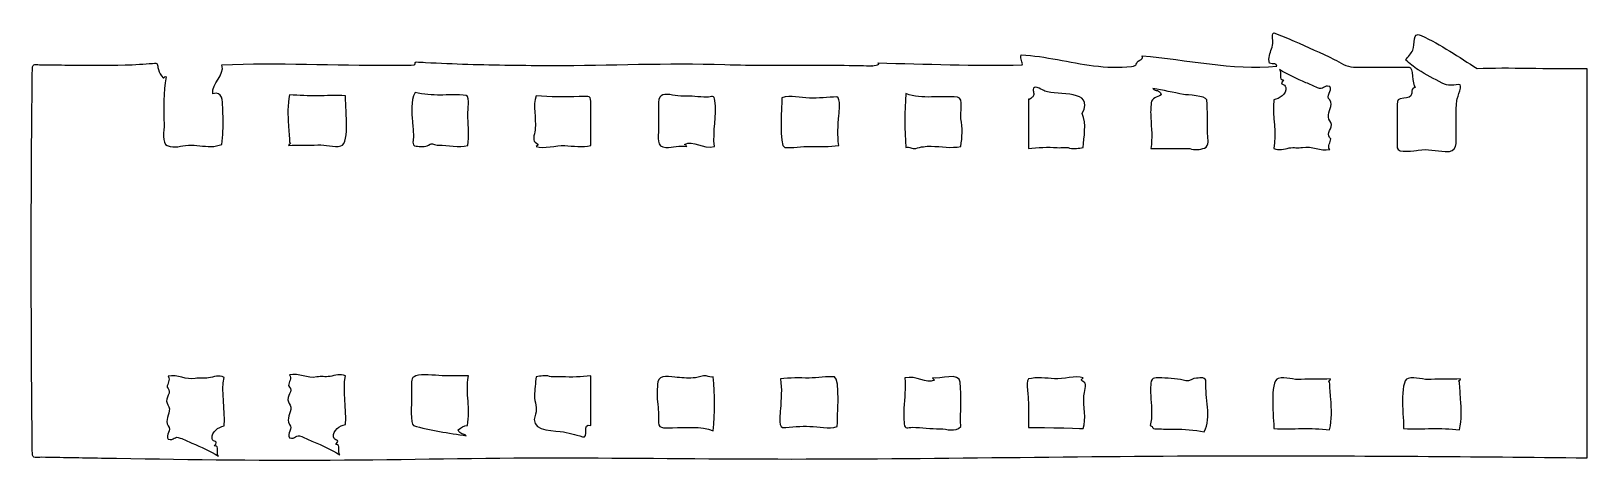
# Model space of a CAD drawing. Header units: centimetres. Extents: x -6.2 to 6.2, y -1.7 to 1.7.
import ezdxf

# ---------------------------------------------------------------- set-up
doc = ezdxf.new("R2010")
doc.units = ezdxf.units.CM
doc.header["$MEASUREMENT"] = 0
doc.layers.add('Camada 1', color=7, linetype='Continuous')

msp = doc.modelspace()

# ---------------------------------------------------------------- linework, layer by layer
at = {"layer": 'Camada 1'}
for points, knots in [([(5.34116, 1.42363), (5.19463, 1.51626), (5.0507, 1.61458), (4.89319, 1.68803), (4.89319, 1.68803), (4.81757, 1.72333), (4.84758, 1.61794), (4.82556, 1.57214), (4.82556, 1.57214), (4.81135, 1.54264), (4.7887, 1.51785), (4.76764, 1.49327), (4.76764, 1.49327), (4.79944, 1.46398), (4.83389, 1.43765), (4.86998, 1.41387), (4.86998, 1.41387), (4.93081, 1.37381), (4.99587, 1.341), (5.06074, 1.30827), (5.06074, 1.30827), (5.11532, 1.2807), (5.13226, 1.29107), (5.19308, 1.29668), (5.19308, 1.29668), (5.23303, 1.30038), (5.18152, 1.19955), (5.17776, 1.16841), (5.17776, 1.16841), (5.16728, 1.08086), (5.1739, 0.99259), (5.17353, 0.90473), (5.17353, 0.90473), (5.17319, 0.8289), (5.18472, 0.75101), (5.08606, 0.75939), (5.08606, 0.75939), (5.00904, 0.766), (4.94848, 0.78259), (4.86979, 0.77161), (4.86979, 0.77161), (4.8469, 0.76843), (4.70223, 0.7443), (4.70223, 0.78934), (4.70223, 0.78934), (4.70223, 0.81956), (4.70223, 0.84982), (4.70223, 0.88004), (4.70223, 0.88004), (4.70223, 0.96526), (4.70223, 1.05043), (4.70223, 1.13565), (4.70223, 1.13565), (4.70223, 1.18068), (4.70324, 1.17724), (4.75486, 1.18616), (4.75486, 1.18616), (4.78322, 1.19098), (4.8145, 1.19198), (4.81788, 1.22661), (4.81788, 1.22661), (4.81986, 1.24709), (4.81695, 1.27209), (4.8455, 1.27209), (4.8455, 1.27209), (4.81568, 1.29887), (4.83293, 1.43592), (4.79639, 1.43592), (4.79639, 1.43592), (4.75731, 1.43592), (4.71831, 1.43592), (4.67923, 1.43592), (4.67923, 1.43592), (4.57022, 1.43592), (4.46111, 1.43592), (4.3521, 1.43592), (4.3521, 1.43592), (4.29484, 1.43592), (4.24735, 1.47275), (4.1965, 1.49741), (4.1965, 1.49741), (4.09151, 1.54824), (3.9856, 1.59732), (3.87836, 1.64327), (3.87836, 1.64327), (3.82428, 1.66642), (3.76985, 1.68883), (3.71506, 1.71024), (3.71506, 1.71024), (3.69172, 1.6869), (3.71485, 1.64624), (3.70548, 1.60954), (3.70548, 1.60954), (3.69614, 1.57284), (3.67788, 1.53734), (3.67558, 1.49905), (3.67558, 1.49905), (3.67148, 1.432), (3.72537, 1.48701), (3.73979, 1.4441), (3.73979, 1.4441), (3.37739, 1.4082), (3.0219, 1.49633), (2.66267, 1.52602), (2.66267, 1.52602), (2.67159, 1.50631), (2.66042, 1.49774), (2.64415, 1.48964), (2.64415, 1.48964), (2.60295, 1.46908), (2.63074, 1.44527), (2.57845, 1.43985), (2.57845, 1.43985), (2.4773, 1.4294), (2.37528, 1.4339), (2.27452, 1.44641), (2.27452, 1.44641), (2.08095, 1.47035), (1.8913, 1.52351), (1.69606, 1.5342), (1.69606, 1.5342), (1.68376, 1.50142), (1.71246, 1.47284), (1.70434, 1.45228), (1.70434, 1.45228), (1.31927, 1.444), (0.93435, 1.46054), (0.54941, 1.46868), (0.54941, 1.46868), (0.59127, 1.45156), (0.48469, 1.44601), (0.50459, 1.44534), (0.50459, 1.44534), (0.4435, 1.44732), (0.38235, 1.44865), (0.32118, 1.44952), (0.32118, 1.44952), (0.21043, 1.45111), (0.09975, 1.45119), (-0.01093, 1.45098), (-0.01093, 1.45098), (-0.23157, 1.45058), (-0.45233, 1.449), (-0.67289, 1.45606), (-0.67289, 1.45606), (-1.13215, 1.47088), (-1.59353, 1.44799), (-2.05317, 1.44865), (-2.05317, 1.44865), (-2.27793, 1.44905), (-2.5027, 1.45183), (-2.72735, 1.45876), (-2.72735, 1.45876), (-2.84009, 1.46225), (-2.9528, 1.46683), (-3.06543, 1.47265), (-3.06543, 1.47265), (-3.09051, 1.47397), (-3.1156, 1.4753), (-3.1407, 1.47675), (-3.1407, 1.47675), (-3.15658, 1.47297), (-3.14398, 1.45672), (-3.15702, 1.4523), (-3.15702, 1.4523), (-3.21904, 1.45084), (-3.28106, 1.45005), (-3.34308, 1.44984), (-3.34308, 1.44984), (-3.7929, 1.44799), (-4.24325, 1.47484), (-4.69293, 1.4523), (-4.69293, 1.4523), (-4.66891, 1.37083), (-4.77532, 1.30546), (-4.76662, 1.22299), (-4.76662, 1.22299), (-4.68568, 1.24561), (-4.69, 1.1656), (-4.68714, 1.11298), (-4.68714, 1.11298), (-4.6837, 1.04959), (-4.68217, 0.98603), (-4.68484, 0.92256), (-4.68484, 0.92256), (-4.68632, 0.88745), (-4.68905, 0.85242), (-4.69294, 0.81744), (-4.69294, 0.81744), (-4.7208, 0.80567), (-4.75078, 0.80085), (-4.78083, 0.80032), (-4.78083, 0.80032), (-4.84092, 0.79934), (-4.9001, 0.81368), (-4.96024, 0.81082), (-4.96024, 0.81082), (-5.02387, 0.80786), (-5.06652, 0.78378), (-5.13023, 0.80746), (-5.13023, 0.80746), (-5.17608, 0.82453), (-5.15513, 0.92959), (-5.15571, 0.97666), (-5.15571, 0.97666), (-5.15727, 1.10334), (-5.16177, 1.23275), (-5.13928, 1.35803), (-5.13928, 1.35803), (-5.15182, 1.3665), (-5.15135, 1.34155), (-5.16389, 1.34996), (-5.16389, 1.34996), (-5.18246, 1.36861), (-5.19424, 1.39187), (-5.20162, 1.41687), (-5.20162, 1.41687), (-5.21398, 1.45873), (-5.19612, 1.47002), (-5.24774, 1.46539), (-5.24774, 1.46539), (-5.28264, 1.46227), (-5.31764, 1.4597), (-5.35259, 1.45766), (-5.35259, 1.45766), (-5.50655, 1.44866), (-5.66083, 1.44901), (-5.81495, 1.45052), (-5.81495, 1.45052), (-5.88662, 1.45125), (-5.95824, 1.45226), (-6.02992, 1.45271), (-6.02992, 1.45271), (-6.06564, 1.4529), (-6.10136, 1.45305), (-6.13708, 1.4529), (-6.13708, 1.4529), (-6.17849, 1.45277), (-6.20807, 1.47163), (-6.20868, 1.42263), (-6.20868, 1.42263), (-6.21035, 1.28902), (-6.21172, 1.15537), (-6.21289, 1.02176), (-6.21289, 1.02176), (-6.21762, 0.46571), (-6.21859, -0.09039), (-6.21645, -0.6465), (-6.21645, -0.6465), (-6.21542, -0.91963), (-6.21357, -1.19271), (-6.21073, -1.46576), (-6.21073, -1.46576), (-6.21012, -1.5281), (-6.20941, -1.59038), (-6.20864, -1.65266), (-6.20864, -1.65266), (-6.20803, -1.70357), (-6.17573, -1.68393), (-6.13273, -1.68465), (-6.13273, -1.68465), (-6.09511, -1.68536), (-6.05746, -1.68605), (-6.01983, -1.68671), (-6.01983, -1.68671), (-5.85828, -1.68959), (-5.69672, -1.69258), (-5.53517, -1.69528), (-5.53517, -1.69528), (-4.92787, -1.70568), (-4.32052, -1.71359), (-3.71314, -1.70891), (-3.71314, -1.70891), (-3.11103, -1.70423), (-2.50947, -1.68867), (-1.90723, -1.69126), (-1.90723, -1.69126), (-1.3175, -1.69377), (-0.72777, -1.70131), (-0.13796, -1.7011), (-0.13796, -1.7011), (1.07957, -1.70065), (2.297, -1.67467), (3.51475, -1.6752), (3.51475, -1.6752), (4.41571, -1.67562), (5.31667, -1.68105), (6.2176, -1.69152), (6.2176, -1.69152), (6.2176, -1.69152), (6.21759, 1.42363), (6.21759, 1.42363), (6.21759, 1.42363), (5.90221, 1.41966), (5.5869, 1.43599), (5.34116, 1.42363), (5.34116, 1.42363), (5.34116, 1.42363), (5.34116, 1.42363), (5.34116, 1.42363)], [0, 0, 0, 0, 0.01315789, 0.01315789, 0.01315789, 0.01315789, 0.02631579, 0.02631579, 0.02631579, 0.02631579, 0.03947368, 0.03947368, 0.03947368, 0.03947368, 0.05263158, 0.05263158, 0.05263158, 0.05263158, 0.06578947, 0.06578947, 0.06578947, 0.06578947, 0.07894737, 0.07894737, 0.07894737, 0.07894737, 0.09210526, 0.09210526, 0.09210526, 0.09210526, 0.10526316, 0.10526316, 0.10526316, 0.10526316, 0.11842105, 0.11842105, 0.11842105, 0.11842105, 0.13157895, 0.13157895, 0.13157895, 0.13157895, 0.14473684, 0.14473684, 0.14473684, 0.14473684, 0.15789474, 0.15789474, 0.15789474, 0.15789474, 0.17105263, 0.17105263, 0.17105263, 0.17105263, 0.18421053, 0.18421053, 0.18421053, 0.18421053, 0.19736842, 0.19736842, 0.19736842, 0.19736842, 0.21052632, 0.21052632, 0.21052632, 0.21052632, 0.22368421, 0.22368421, 0.22368421, 0.22368421, 0.23684211, 0.23684211, 0.23684211, 0.23684211, 0.25, 0.25, 0.25, 0.25, 0.26315789, 0.26315789, 0.26315789, 0.26315789, 0.27631579, 0.27631579, 0.27631579, 0.27631579, 0.28947368, 0.28947368, 0.28947368, 0.28947368, 0.30263158, 0.30263158, 0.30263158, 0.30263158, 0.31578947, 0.31578947, 0.31578947, 0.31578947, 0.32894737, 0.32894737, 0.32894737, 0.32894737, 0.34210526, 0.34210526, 0.34210526, 0.34210526, 0.35526316, 0.35526316, 0.35526316, 0.35526316, 0.36842105, 0.36842105, 0.36842105, 0.36842105, 0.38157895, 0.38157895, 0.38157895, 0.38157895, 0.39473684, 0.39473684, 0.39473684, 0.39473684, 0.40789474, 0.40789474, 0.40789474, 0.40789474, 0.42105263, 0.42105263, 0.42105263, 0.42105263, 0.43421053, 0.43421053, 0.43421053, 0.43421053, 0.44736842, 0.44736842, 0.44736842, 0.44736842, 0.46052632, 0.46052632, 0.46052632, 0.46052632, 0.47368421, 0.47368421, 0.47368421, 0.47368421, 0.48684211, 0.48684211, 0.48684211, 0.48684211, 0.5, 0.5, 0.5, 0.5, 0.51315789, 0.51315789, 0.51315789, 0.51315789, 0.52631579, 0.52631579, 0.52631579, 0.52631579, 0.53947368, 0.53947368, 0.53947368, 0.53947368, 0.55263158, 0.55263158, 0.55263158, 0.55263158, 0.56578947, 0.56578947, 0.56578947, 0.56578947, 0.57894737, 0.57894737, 0.57894737, 0.57894737, 0.59210526, 0.59210526, 0.59210526, 0.59210526, 0.60526316, 0.60526316, 0.60526316, 0.60526316, 0.61842105, 0.61842105, 0.61842105, 0.61842105, 0.63157895, 0.63157895, 0.63157895, 0.63157895, 0.64473684, 0.64473684, 0.64473684, 0.64473684, 0.65789474, 0.65789474, 0.65789474, 0.65789474, 0.67105263, 0.67105263, 0.67105263, 0.67105263, 0.68421053, 0.68421053, 0.68421053, 0.68421053, 0.69736842, 0.69736842, 0.69736842, 0.69736842, 0.71052632, 0.71052632, 0.71052632, 0.71052632, 0.72368421, 0.72368421, 0.72368421, 0.72368421, 0.73684211, 0.73684211, 0.73684211, 0.73684211, 0.75, 0.75, 0.75, 0.75, 0.76315789, 0.76315789, 0.76315789, 0.76315789, 0.77631579, 0.77631579, 0.77631579, 0.77631579, 0.78947368, 0.78947368, 0.78947368, 0.78947368, 0.80263158, 0.80263158, 0.80263158, 0.80263158, 0.81578947, 0.81578947, 0.81578947, 0.81578947, 0.82894737, 0.82894737, 0.82894737, 0.82894737, 0.84210526, 0.84210526, 0.84210526, 0.84210526, 0.85526316, 0.85526316, 0.85526316, 0.85526316, 0.86842105, 0.86842105, 0.86842105, 0.86842105, 0.88157895, 0.88157895, 0.88157895, 0.88157895, 0.89473684, 0.89473684, 0.89473684, 0.89473684, 0.90789474, 0.90789474, 0.90789474, 0.90789474, 0.92105263, 0.92105263, 0.92105263, 0.92105263, 0.93421053, 0.93421053, 0.93421053, 0.93421053, 0.94736842, 0.94736842, 0.94736842, 0.94736842, 0.96052632, 0.96052632, 0.96052632, 0.96052632, 0.97368421, 0.97368421, 0.97368421, 0.97368421, 1, 1, 1, 1]), ([(3.71508, 1.17376), (3.75903, 1.18117), (3.81763, 1.22043), (3.8103, 1.27261), (3.8103, 1.27261), (3.8048, 1.31116), (3.75, 1.28393), (3.79297, 1.33352), (3.79297, 1.33352), (3.74463, 1.32995), (3.78363, 1.39215), (3.76019, 1.41557), (3.76019, 1.41557), (3.82721, 1.37432), (3.89923, 1.34199), (3.97135, 1.31077), (3.97135, 1.31077), (4.00249, 1.29728), (4.03374, 1.28394), (4.06475, 1.27005), (4.06475, 1.27005), (4.11513, 1.24751), (4.11105, 1.29503), (4.16156, 1.28024), (4.16156, 1.28024), (4.18659, 1.24685), (4.12764, 1.20367), (4.16156, 1.1738), (4.16156, 1.1738), (4.19185, 1.12541), (4.14799, 1.08442), (4.15198, 1.03556), (4.15198, 1.03556), (4.15394, 1.01143), (4.17328, 1.00026), (4.17484, 0.97534), (4.17484, 0.97534), (4.17637, 0.95087), (4.16164, 0.93354), (4.15465, 0.91152), (4.15465, 0.91152), (4.1487, 0.89276), (4.15706, 0.87654), (4.16978, 0.86273), (4.16978, 0.86273), (4.16978, 0.83363), (4.14115, 0.80529), (4.16152, 0.77677), (4.16152, 0.77677), (4.08812, 0.75833), (4.01782, 0.80923), (3.94488, 0.79349), (3.94488, 0.79349), (3.90845, 0.78563), (3.8763, 0.796), (3.83817, 0.78881), (3.83817, 0.78881), (3.7975, 0.78108), (3.75512, 0.76481), (3.71506, 0.78476), (3.71506, 0.78476), (3.73982, 0.90362), (3.70286, 1.03869), (3.71508, 1.17376), (3.71508, 1.17376), (3.71508, 1.17376), (3.71508, 1.17376), (3.71508, 1.17376)], [0, 0, 0, 0, 0.05555556, 0.05555556, 0.05555556, 0.05555556, 0.11111111, 0.11111111, 0.11111111, 0.11111111, 0.16666667, 0.16666667, 0.16666667, 0.16666667, 0.22222222, 0.22222222, 0.22222222, 0.22222222, 0.27777778, 0.27777778, 0.27777778, 0.27777778, 0.33333333, 0.33333333, 0.33333333, 0.33333333, 0.38888889, 0.38888889, 0.38888889, 0.38888889, 0.44444444, 0.44444444, 0.44444444, 0.44444444, 0.5, 0.5, 0.5, 0.5, 0.55555556, 0.55555556, 0.55555556, 0.55555556, 0.61111111, 0.61111111, 0.61111111, 0.61111111, 0.66666667, 0.66666667, 0.66666667, 0.66666667, 0.72222222, 0.72222222, 0.72222222, 0.72222222, 0.77777778, 0.77777778, 0.77777778, 0.77777778, 0.83333333, 0.83333333, 0.83333333, 0.83333333, 0.88888889, 0.88888889, 0.88888889, 0.88888889, 1, 1, 1, 1]), ([(2.18343, 1.06343), (2.22037, 0.98138), (2.19573, 0.87486), (2.19163, 0.793), (2.19163, 0.793), (2.15599, 0.78697), (2.11884, 0.77712), (2.08312, 0.7885), (2.08312, 0.7885), (2.04928, 0.79935), (2.02629, 0.7885), (1.98361, 0.79181), (1.98361, 0.79181), (1.90699, 0.79776), (1.8297, 0.79239), (1.7534, 0.78472), (1.7534, 0.78472), (1.7534, 0.91677), (1.7534, 1.04885), (1.7534, 1.18091), (1.7534, 1.18091), (1.7534, 1.16022), (1.79266, 1.20499), (1.78806, 1.19903), (1.78806, 1.19903), (1.81047, 1.22747), (1.78248, 1.23732), (1.79515, 1.26629), (1.79515, 1.26629), (1.80589, 1.2909), (1.86958, 1.24896), (1.88389, 1.24369), (1.88389, 1.24369), (1.99248, 1.20331), (2.28398, 1.26409), (2.18343, 1.06343), (2.18343, 1.06343), (2.18343, 1.06343), (2.18343, 1.06343), (2.18343, 1.06343)], [0, 0, 0, 0, 0.09090909, 0.09090909, 0.09090909, 0.09090909, 0.18181818, 0.18181818, 0.18181818, 0.18181818, 0.27272727, 0.27272727, 0.27272727, 0.27272727, 0.36363636, 0.36363636, 0.36363636, 0.36363636, 0.45454545, 0.45454545, 0.45454545, 0.45454545, 0.54545455, 0.54545455, 0.54545455, 0.54545455, 0.63636364, 0.63636364, 0.63636364, 0.63636364, 0.72727273, 0.72727273, 0.72727273, 0.72727273, 0.81818182, 0.81818182, 0.81818182, 0.81818182, 1, 1, 1, 1]), ([(3.04352, 0.78474), (3.04352, 0.78474), (2.73226, 0.78474), (2.73226, 0.78474), (2.73226, 0.78474), (2.74549, 0.8666), (2.73641, 0.94759), (2.73192, 1.02972), (2.73192, 1.02972), (2.72975, 1.06973), (2.7298, 1.10984), (2.7351, 1.14966), (2.7351, 1.14966), (2.74071, 1.19231), (2.77775, 1.19064), (2.81418, 1.21485), (2.81418, 1.21485), (2.80193, 1.25994), (2.76915, 1.23951), (2.74859, 1.2639), (2.74859, 1.2639), (2.83082, 1.25072), (2.91192, 1.23138), (2.99389, 1.21662), (2.99389, 1.21662), (3.02273, 1.21146), (3.1701, 1.2086), (3.17868, 1.17376), (3.17868, 1.17376), (3.1872, 1.08306), (3.18577, 0.99202), (3.18564, 0.90111), (3.18564, 0.90111), (3.18556, 0.85991), (3.20448, 0.80522), (3.16053, 0.7885), (3.16053, 0.7885), (3.12387, 0.77455), (3.0809, 0.77111), (3.04352, 0.78474), (3.04352, 0.78474), (3.04352, 0.78474), (3.04352, 0.78474), (3.04352, 0.78474)], [0, 0, 0, 0, 0.08333333, 0.08333333, 0.08333333, 0.08333333, 0.16666667, 0.16666667, 0.16666667, 0.16666667, 0.25, 0.25, 0.25, 0.25, 0.33333333, 0.33333333, 0.33333333, 0.33333333, 0.41666667, 0.41666667, 0.41666667, 0.41666667, 0.5, 0.5, 0.5, 0.5, 0.58333333, 0.58333333, 0.58333333, 0.58333333, 0.66666667, 0.66666667, 0.66666667, 0.66666667, 0.75, 0.75, 0.75, 0.75, 0.83333333, 0.83333333, 0.83333333, 0.83333333, 1, 1, 1, 1]), ([(-4.15233, 1.21482), (-3.9967, 1.19842), (-3.86563, 1.21072), (-3.70587, 1.20667), (-3.70587, 1.20667), (-3.7083, 1.13626), (-3.6684, 0.82451), (-3.74164, 0.80469), (-3.74164, 0.80469), (-3.79948, 0.78903), (-3.86602, 0.81877), (-3.926, 0.81382), (-3.926, 0.81382), (-4.00403, 0.80742), (-4.08234, 0.81263), (-4.16047, 0.80932), (-4.16047, 0.80932), (-4.16047, 0.81818), (-4.13134, 0.82551), (-4.15229, 0.83406), (-4.15229, 0.83406), (-4.15385, 0.87909), (-4.15808, 0.92397), (-4.16134, 0.96887), (-4.16134, 0.96887), (-4.16731, 1.05073), (-4.17053, 1.13418), (-4.15233, 1.21482), (-4.15233, 1.21482), (-4.15233, 1.21482), (-4.15233, 1.21482), (-4.15233, 1.21482)], [0, 0, 0, 0, 0.11111111, 0.11111111, 0.11111111, 0.11111111, 0.22222222, 0.22222222, 0.22222222, 0.22222222, 0.33333333, 0.33333333, 0.33333333, 0.33333333, 0.44444444, 0.44444444, 0.44444444, 0.44444444, 0.55555556, 0.55555556, 0.55555556, 0.55555556, 0.66666667, 0.66666667, 0.66666667, 0.66666667, 0.77777778, 0.77777778, 0.77777778, 0.77777778, 1, 1, 1, 1]), ([(-2.72707, 0.80932), (-2.80264, 0.78545), (-2.88421, 0.81416), (-2.9612, 0.8117), (-2.9612, 0.8117), (-2.99626, 0.81064), (-3.00811, 0.83332), (-3.04161, 0.81223), (-3.04161, 0.81223), (-3.0687, 0.79516), (-3.10971, 0.79966), (-3.14173, 0.8035), (-3.14173, 0.8035), (-3.18086, 0.80818), (-3.16157, 0.85422), (-3.16261, 0.88626), (-3.16261, 0.88626), (-3.16383, 0.92402), (-3.1674, 0.96164), (-3.17034, 0.99926), (-3.17034, 0.99926), (-3.17627, 1.07398), (-3.186, 1.16224), (-3.14891, 1.23106), (-3.14891, 1.23106), (-3.08163, 1.21685), (-3.01276, 1.21275), (-2.94415, 1.21122), (-2.94415, 1.21122), (-2.91592, 1.21064), (-2.74018, 1.22511), (-2.73039, 1.19939), (-2.73039, 1.19939), (-2.71303, 1.15356), (-2.73092, 1.08541), (-2.72796, 1.03067), (-2.72796, 1.03067), (-2.72393, 0.95683), (-2.71591, 0.88306), (-2.72707, 0.80932), (-2.72707, 0.80932), (-2.72707, 0.80932), (-2.72707, 0.80932), (-2.72707, 0.80932)], [0, 0, 0, 0, 0.08333333, 0.08333333, 0.08333333, 0.08333333, 0.16666667, 0.16666667, 0.16666667, 0.16666667, 0.25, 0.25, 0.25, 0.25, 0.33333333, 0.33333333, 0.33333333, 0.33333333, 0.41666667, 0.41666667, 0.41666667, 0.41666667, 0.5, 0.5, 0.5, 0.5, 0.58333333, 0.58333333, 0.58333333, 0.58333333, 0.66666667, 0.66666667, 0.66666667, 0.66666667, 0.75, 0.75, 0.75, 0.75, 0.83333333, 0.83333333, 0.83333333, 0.83333333, 1, 1, 1, 1]), ([(-1.74415, 0.80932), (-1.81241, 0.79278), (-1.88427, 0.80358), (-1.95328, 0.80839), (-1.95328, 0.80839), (-2.02207, 0.81315), (-2.12129, 0.77693), (-2.1822, 0.8013), (-2.1822, 0.8013), (-2.15201, 0.81895), (-2.17331, 0.82212), (-2.19048, 0.83448), (-2.19048, 0.83448), (-2.21345, 0.85094), (-2.19048, 0.91846), (-2.18842, 0.94312), (-2.18842, 0.94312), (-2.18151, 1.02736), (-2.20924, 1.12579), (-2.18236, 1.20665), (-2.18236, 1.20665), (-2.06854, 1.19249), (-1.95294, 1.19866), (-1.83859, 1.19924), (-1.83859, 1.19924), (-1.74958, 1.19972), (-1.74413, 1.21459), (-1.74413, 1.13405), (-1.74413, 1.13405), (-1.74415, 1.0258), (-1.74415, 0.91756), (-1.74415, 0.80932), (-1.74415, 0.80932), (-1.74415, 0.80932), (-1.74415, 0.80932), (-1.74415, 0.80932)], [0, 0, 0, 0, 0.1, 0.1, 0.1, 0.1, 0.2, 0.2, 0.2, 0.2, 0.3, 0.3, 0.3, 0.3, 0.4, 0.4, 0.4, 0.4, 0.5, 0.5, 0.5, 0.5, 0.6, 0.6, 0.6, 0.6, 0.7, 0.7, 0.7, 0.7, 0.8, 0.8, 0.8, 0.8, 1, 1, 1, 1]), ([(-0.75709, 0.80115), (-0.85128, 0.77676), (-0.92507, 0.85436), (-0.99466, 0.81755), (-0.99466, 0.81755), (-0.98654, 0.81353), (-0.98241, 0.80935), (-0.97831, 0.80115), (-0.97831, 0.80115), (-1.03334, 0.81152), (-1.08951, 0.79202), (-1.14473, 0.79263), (-1.14473, 0.79263), (-1.22334, 0.79334), (-1.20334, 0.87706), (-1.20405, 0.93926), (-1.20405, 0.93926), (-1.20487, 1.01107), (-1.20199, 1.0828), (-1.20278, 1.1546), (-1.20278, 1.1546), (-1.20357, 1.22331), (-1.14841, 1.22315), (-1.09266, 1.21146), (-1.09266, 1.21146), (-1.03583, 1.19942), (-0.97127, 1.20612), (-0.9128, 1.20101), (-0.9128, 1.20101), (-0.88121, 1.19828), (-0.84956, 1.19564), (-0.81781, 1.1954), (-0.81781, 1.1954), (-0.77738, 1.195), (-0.75817, 1.21604), (-0.75248, 1.16788), (-0.75248, 1.16788), (-0.73802, 1.04557), (-0.76974, 0.92325), (-0.75709, 0.80115), (-0.75709, 0.80115), (-0.75709, 0.80115), (-0.75709, 0.80115), (-0.75709, 0.80115)], [0, 0, 0, 0, 0.08333333, 0.08333333, 0.08333333, 0.08333333, 0.16666667, 0.16666667, 0.16666667, 0.16666667, 0.25, 0.25, 0.25, 0.25, 0.33333333, 0.33333333, 0.33333333, 0.33333333, 0.41666667, 0.41666667, 0.41666667, 0.41666667, 0.5, 0.5, 0.5, 0.5, 0.58333333, 0.58333333, 0.58333333, 0.58333333, 0.66666667, 0.66666667, 0.66666667, 0.66666667, 0.75, 0.75, 0.75, 0.75, 0.83333333, 0.83333333, 0.83333333, 0.83333333, 1, 1, 1, 1]), ([(0.23801, 0.80932), (0.16231, 0.79789), (0.08521, 0.80159), (0.00891, 0.80178), (0.00891, 0.80178), (-0.05774, 0.80191), (-0.13463, 0.78683), (-0.19448, 0.7935), (-0.19448, 0.7935), (-0.24089, 0.79866), (-0.21655, 1.13492), (-0.21655, 1.1904), (-0.21655, 1.1904), (-0.1462, 1.21136), (-0.06931, 1.19098), (0.00218, 1.18815), (0.00218, 1.18815), (0.0724, 1.18537), (0.15119, 1.19283), (0.22168, 1.19839), (0.22168, 1.19839), (0.25653, 1.18656), (0.24004, 1.07713), (0.23808, 1.04924), (0.23808, 1.04924), (0.23229, 0.9686), (0.22425, 0.88981), (0.23801, 0.80932), (0.23801, 0.80932), (0.23801, 0.80932), (0.23801, 0.80932), (0.23801, 0.80932)], [0, 0, 0, 0, 0.11111111, 0.11111111, 0.11111111, 0.11111111, 0.22222222, 0.22222222, 0.22222222, 0.22222222, 0.33333333, 0.33333333, 0.33333333, 0.33333333, 0.44444444, 0.44444444, 0.44444444, 0.44444444, 0.55555556, 0.55555556, 0.55555556, 0.55555556, 0.66666667, 0.66666667, 0.66666667, 0.66666667, 0.77777778, 0.77777778, 0.77777778, 0.77777778, 1, 1, 1, 1]), ([(1.21284, 0.80115), (1.13384, 0.78395), (1.05613, 0.8012), (0.97678, 0.80274), (0.97678, 0.80274), (0.93445, 0.80353), (0.89254, 0.79819), (0.85235, 0.78475), (0.85235, 0.78475), (0.82399, 0.77782), (0.80303, 0.80367), (0.77459, 0.79303), (0.77459, 0.79303), (0.76131, 0.93564), (0.7621, 1.0805), (0.77459, 1.22311), (0.77459, 1.22311), (0.90564, 1.17379), (1.05037, 1.21075), (1.18604, 1.19448), (1.18604, 1.19448), (1.24131, 1.18787), (1.20363, 1.06661), (1.21374, 1.02292), (1.21374, 1.02292), (1.23075, 0.94976), (1.22379, 0.87451), (1.21284, 0.80115), (1.21284, 0.80115), (1.21284, 0.80115), (1.21284, 0.80115), (1.21284, 0.80115)], [0, 0, 0, 0, 0.11111111, 0.11111111, 0.11111111, 0.11111111, 0.22222222, 0.22222222, 0.22222222, 0.22222222, 0.33333333, 0.33333333, 0.33333333, 0.33333333, 0.44444444, 0.44444444, 0.44444444, 0.44444444, 0.55555556, 0.55555556, 0.55555556, 0.55555556, 0.66666667, 0.66666667, 0.66666667, 0.66666667, 0.77777778, 0.77777778, 0.77777778, 0.77777778, 1, 1, 1, 1]), ([(-4.67639, -1.43435), (-4.72036, -1.44176), (-4.77894, -1.48105), (-4.77156, -1.5332), (-4.77156, -1.5332), (-4.76611, -1.57175), (-4.71134, -1.5445), (-4.75428, -1.59411), (-4.75428, -1.59411), (-4.70591, -1.59051), (-4.74494, -1.65274), (-4.72147, -1.67616), (-4.72147, -1.67616), (-4.78854, -1.63488), (-4.86051, -1.60258), (-4.93261, -1.57136), (-4.93261, -1.57136), (-4.96383, -1.55787), (-4.99505, -1.5445), (-5.02606, -1.53064), (-5.02606, -1.53064), (-5.07644, -1.5081), (-5.07234, -1.55562), (-5.12284, -1.54083), (-5.12284, -1.54083), (-5.1479, -1.50744), (-5.08892, -1.46426), (-5.12284, -1.43439), (-5.12284, -1.43439), (-5.15311, -1.386), (-5.10932, -1.34501), (-5.11326, -1.29615), (-5.11326, -1.29615), (-5.11522, -1.27202), (-5.13459, -1.26083), (-5.13615, -1.23593), (-5.13615, -1.23593), (-5.13768, -1.21146), (-5.12292, -1.19413), (-5.11599, -1.17211), (-5.11599, -1.17211), (-5.11004, -1.15335), (-5.11834, -1.13716), (-5.13112, -1.12332), (-5.13112, -1.12332), (-5.13112, -1.09422), (-5.10249, -1.06585), (-5.12284, -1.03736), (-5.12284, -1.03736), (-5.0495, -1.01892), (-4.97914, -1.06985), (-4.90617, -1.05411), (-4.90617, -1.05411), (-4.86976, -1.04623), (-4.83762, -1.05662), (-4.79949, -1.0494), (-4.79949, -1.0494), (-4.7588, -1.04167), (-4.71641, -1.0254), (-4.67635, -1.04538), (-4.67635, -1.04538), (-4.70113, -1.16421), (-4.66417, -1.29928), (-4.67639, -1.43435), (-4.67639, -1.43435), (-4.67639, -1.43435), (-4.67639, -1.43435), (-4.67639, -1.43435)], [0, 0, 0, 0, 0.05555556, 0.05555556, 0.05555556, 0.05555556, 0.11111111, 0.11111111, 0.11111111, 0.11111111, 0.16666667, 0.16666667, 0.16666667, 0.16666667, 0.22222222, 0.22222222, 0.22222222, 0.22222222, 0.27777778, 0.27777778, 0.27777778, 0.27777778, 0.33333333, 0.33333333, 0.33333333, 0.33333333, 0.38888889, 0.38888889, 0.38888889, 0.38888889, 0.44444444, 0.44444444, 0.44444444, 0.44444444, 0.5, 0.5, 0.5, 0.5, 0.55555556, 0.55555556, 0.55555556, 0.55555556, 0.61111111, 0.61111111, 0.61111111, 0.61111111, 0.66666667, 0.66666667, 0.66666667, 0.66666667, 0.72222222, 0.72222222, 0.72222222, 0.72222222, 0.77777778, 0.77777778, 0.77777778, 0.77777778, 0.83333333, 0.83333333, 0.83333333, 0.83333333, 0.88888889, 0.88888889, 0.88888889, 0.88888889, 1, 1, 1, 1]), ([(-3.70614, -1.42292), (-3.75011, -1.4303), (-3.80869, -1.46959), (-3.80131, -1.52174), (-3.80131, -1.52174), (-3.79586, -1.56029), (-3.74109, -1.53306), (-3.78403, -1.58265), (-3.78403, -1.58265), (-3.73566, -1.57908), (-3.77469, -1.64131), (-3.75122, -1.66472), (-3.75122, -1.66472), (-3.81829, -1.62344), (-3.89026, -1.59111), (-3.96236, -1.55992), (-3.96236, -1.55992), (-3.99358, -1.54643), (-4.0248, -1.53306), (-4.05581, -1.51917), (-4.05581, -1.51917), (-4.10619, -1.49663), (-4.10209, -1.54417), (-4.15259, -1.52938), (-4.15259, -1.52938), (-4.17765, -1.49596), (-4.11867, -1.45278), (-4.15259, -1.42294), (-4.15259, -1.42294), (-4.18286, -1.37455), (-4.13907, -1.33354), (-4.14301, -1.28467), (-4.14301, -1.28467), (-4.14497, -1.26054), (-4.16434, -1.24937), (-4.1659, -1.22445), (-4.1659, -1.22445), (-4.16743, -1.19998), (-4.15267, -1.18267), (-4.14574, -1.16066), (-4.14574, -1.16066), (-4.13979, -1.14187), (-4.14809, -1.12568), (-4.16087, -1.11184), (-4.16087, -1.11184), (-4.16087, -1.08274), (-4.13224, -1.0544), (-4.15259, -1.0259), (-4.15259, -1.0259), (-4.07925, -1.00746), (-4.00889, -1.05836), (-3.93592, -1.04262), (-3.93592, -1.04262), (-3.89951, -1.03476), (-3.86737, -1.04513), (-3.82924, -1.03791), (-3.82924, -1.03791), (-3.78855, -1.03018), (-3.74616, -1.01394), (-3.7061, -1.03389), (-3.7061, -1.03389), (-3.73088, -1.15275), (-3.69391, -1.28782), (-3.70614, -1.42292), (-3.70614, -1.42292), (-3.70614, -1.42292), (-3.70614, -1.42292), (-3.70614, -1.42292)], [0, 0, 0, 0, 0.05555556, 0.05555556, 0.05555556, 0.05555556, 0.11111111, 0.11111111, 0.11111111, 0.11111111, 0.16666667, 0.16666667, 0.16666667, 0.16666667, 0.22222222, 0.22222222, 0.22222222, 0.22222222, 0.27777778, 0.27777778, 0.27777778, 0.27777778, 0.33333333, 0.33333333, 0.33333333, 0.33333333, 0.38888889, 0.38888889, 0.38888889, 0.38888889, 0.44444444, 0.44444444, 0.44444444, 0.44444444, 0.5, 0.5, 0.5, 0.5, 0.55555556, 0.55555556, 0.55555556, 0.55555556, 0.61111111, 0.61111111, 0.61111111, 0.61111111, 0.66666667, 0.66666667, 0.66666667, 0.66666667, 0.72222222, 0.72222222, 0.72222222, 0.72222222, 0.77777778, 0.77777778, 0.77777778, 0.77777778, 0.83333333, 0.83333333, 0.83333333, 0.83333333, 0.88888889, 0.88888889, 0.88888889, 0.88888889, 1, 1, 1, 1]), ([(-2.73152, -1.43117), (-2.7602, -1.42707), (-2.78057, -1.44755), (-2.80526, -1.46395), (-2.80526, -1.46395), (-2.79304, -1.50904), (-2.76023, -1.48861), (-2.73967, -1.513), (-2.73967, -1.513), (-2.87821, -1.49085), (-3.0336, -1.46998), (-3.16213, -1.43029), (-3.16213, -1.43029), (-3.18941, -1.4219), (-3.177, -1.24511), (-3.17695, -1.21682), (-3.17695, -1.21682), (-3.17684, -1.18356), (-3.17658, -1.15022), (-3.17676, -1.11699), (-3.17676, -1.11699), (-3.17705, -1.06058), (-3.18478, -1.04201), (-3.12276, -1.02925), (-3.12276, -1.02925), (-3.06206, -1.01676), (-2.97099, -1.03388), (-2.90686, -1.03388), (-2.90686, -1.03388), (-2.84569, -1.03388), (-2.78452, -1.03388), (-2.72334, -1.03388), (-2.72334, -1.03388), (-2.74784, -1.18548), (-2.70289, -1.28782), (-2.73152, -1.43117), (-2.73152, -1.43117), (-2.73152, -1.43117), (-2.73152, -1.43117), (-2.73152, -1.43117)], [0, 0, 0, 0, 0.09090909, 0.09090909, 0.09090909, 0.09090909, 0.18181818, 0.18181818, 0.18181818, 0.18181818, 0.27272727, 0.27272727, 0.27272727, 0.27272727, 0.36363636, 0.36363636, 0.36363636, 0.36363636, 0.45454545, 0.45454545, 0.45454545, 0.45454545, 0.54545455, 0.54545455, 0.54545455, 0.54545455, 0.63636364, 0.63636364, 0.63636364, 0.63636364, 0.72727273, 0.72727273, 0.72727273, 0.72727273, 0.81818182, 0.81818182, 0.81818182, 0.81818182, 1, 1, 1, 1]), ([(-1.74444, -1.43117), (-1.81926, -1.40603), (-1.75582, -1.53602), (-1.80985, -1.52108), (-1.80985, -1.52108), (-1.87399, -1.50327), (-1.91899, -1.4861), (-1.98866, -1.47922), (-1.98866, -1.47922), (-2.07745, -1.47044), (-2.23972, -1.46684), (-2.18683, -1.33912), (-2.18683, -1.33912), (-2.16865, -1.29515), (-2.1953, -1.24318), (-2.19445, -1.19294), (-2.19445, -1.19294), (-2.19363, -1.14243), (-2.18519, -1.0925), (-2.18268, -1.04213), (-2.18268, -1.04213), (-2.14707, -1.0361), (-2.10989, -1.02625), (-2.07415, -1.03763), (-2.07415, -1.03763), (-2.04036, -1.04848), (-2.01732, -1.03763), (-1.97464, -1.04094), (-1.97464, -1.04094), (-1.89802, -1.04689), (-1.82076, -1.04152), (-1.74445, -1.03385), (-1.74445, -1.03385), (-1.74445, -1.03385), (-1.74444, -1.43117), (-1.74444, -1.43117), (-1.74444, -1.43117), (-1.74444, -1.43117), (-1.74444, -1.43117), (-1.74444, -1.43117)], [0, 0, 0, 0, 0.09090909, 0.09090909, 0.09090909, 0.09090909, 0.18181818, 0.18181818, 0.18181818, 0.18181818, 0.27272727, 0.27272727, 0.27272727, 0.27272727, 0.36363636, 0.36363636, 0.36363636, 0.36363636, 0.45454545, 0.45454545, 0.45454545, 0.45454545, 0.54545455, 0.54545455, 0.54545455, 0.54545455, 0.63636364, 0.63636364, 0.63636364, 0.63636364, 0.72727273, 0.72727273, 0.72727273, 0.72727273, 0.81818182, 0.81818182, 0.81818182, 0.81818182, 1, 1, 1, 1]), ([(-0.76566, -1.47223), (-0.86853, -1.43347), (-0.98378, -1.4485), (-1.09115, -1.4481), (-1.09115, -1.4481), (-1.13756, -1.44789), (-1.2014, -1.46165), (-1.20341, -1.40976), (-1.20341, -1.40976), (-1.20579, -1.34885), (-1.20225, -1.29959), (-1.21082, -1.23982), (-1.21082, -1.23982), (-1.21836, -1.18714), (-1.21505, -1.13377), (-1.20823, -1.0812), (-1.20823, -1.0812), (-1.20048, -1.0213), (-1.10359, -1.04114), (-1.05361, -1.04564), (-1.05361, -1.04564), (-1.00511, -1.05006), (-0.95656, -1.05514), (-0.90796, -1.04882), (-0.90796, -1.04882), (-0.88116, -1.04522), (-0.84914, -1.02765), (-0.82202, -1.03355), (-0.82202, -1.03355), (-0.80157, -1.03797), (-0.78781, -1.05048), (-0.76564, -1.04212), (-0.76564, -1.04212), (-0.75233, -1.18476), (-0.75312, -1.32962), (-0.76566, -1.47223), (-0.76566, -1.47223), (-0.76566, -1.47223), (-0.76566, -1.47223), (-0.76566, -1.47223)], [0, 0, 0, 0, 0.09090909, 0.09090909, 0.09090909, 0.09090909, 0.18181818, 0.18181818, 0.18181818, 0.18181818, 0.27272727, 0.27272727, 0.27272727, 0.27272727, 0.36363636, 0.36363636, 0.36363636, 0.36363636, 0.45454545, 0.45454545, 0.45454545, 0.45454545, 0.54545455, 0.54545455, 0.54545455, 0.54545455, 0.63636364, 0.63636364, 0.63636364, 0.63636364, 0.72727273, 0.72727273, 0.72727273, 0.72727273, 0.81818182, 0.81818182, 0.81818182, 0.81818182, 1, 1, 1, 1]), ([(0.22549, -1.43958), (0.15514, -1.46054), (0.07825, -1.44016), (0.00679, -1.43733), (0.00679, -1.43733), (-0.06343, -1.43455), (-0.14225, -1.44201), (-0.21271, -1.44757), (-0.21271, -1.44757), (-0.24756, -1.43574), (-0.2311, -1.32631), (-0.22911, -1.2984), (-0.22911, -1.2984), (-0.22337, -1.21775), (-0.2153, -1.13894), (-0.22906, -1.05848), (-0.22906, -1.05848), (-0.15336, -1.04705), (-0.07626, -1.05075), (0.00004, -1.05094), (0.00004, -1.05094), (0.06669, -1.0511), (0.14358, -1.03602), (0.20343, -1.04268), (0.20343, -1.04268), (0.24983, -1.04782), (0.22549, -1.3841), (0.22549, -1.43958), (0.22549, -1.43958), (0.22549, -1.43958), (0.22549, -1.43958), (0.22549, -1.43958)], [0, 0, 0, 0, 0.11111111, 0.11111111, 0.11111111, 0.11111111, 0.22222222, 0.22222222, 0.22222222, 0.22222222, 0.33333333, 0.33333333, 0.33333333, 0.33333333, 0.44444444, 0.44444444, 0.44444444, 0.44444444, 0.55555556, 0.55555556, 0.55555556, 0.55555556, 0.66666667, 0.66666667, 0.66666667, 0.66666667, 0.77777778, 0.77777778, 0.77777778, 0.77777778, 1, 1, 1, 1]), ([(1.21247, -1.43958), (1.16823, -1.48803), (1.10285, -1.45643), (1.0474, -1.45723), (1.0474, -1.45723), (0.97363, -1.45842), (0.9005, -1.44527), (0.82676, -1.44453), (0.82676, -1.44453), (0.78631, -1.44413), (0.76712, -1.46517), (0.76143, -1.41704), (0.76143, -1.41704), (0.75646, -1.37545), (0.75675, -1.33341), (0.75865, -1.29168), (0.75865, -1.29168), (0.76235, -1.21156), (0.77431, -1.1305), (0.76606, -1.0503), (0.76606, -1.0503), (0.86023, -1.02591), (0.93399, -1.10353), (1.00363, -1.0667), (1.00363, -1.0667), (0.99548, -1.06265), (0.99133, -1.05847), (0.98723, -1.0503), (0.98723, -1.0503), (1.04843, -1.06189), (1.2004, -1.00111), (1.20808, -1.08406), (1.20808, -1.08406), (1.21903, -1.20228), (1.20882, -1.32116), (1.21247, -1.43958), (1.21247, -1.43958), (1.21247, -1.43958), (1.21247, -1.43958), (1.21247, -1.43958)], [0, 0, 0, 0, 0.09090909, 0.09090909, 0.09090909, 0.09090909, 0.18181818, 0.18181818, 0.18181818, 0.18181818, 0.27272727, 0.27272727, 0.27272727, 0.27272727, 0.36363636, 0.36363636, 0.36363636, 0.36363636, 0.45454545, 0.45454545, 0.45454545, 0.45454545, 0.54545455, 0.54545455, 0.54545455, 0.54545455, 0.63636364, 0.63636364, 0.63636364, 0.63636364, 0.72727273, 0.72727273, 0.72727273, 0.72727273, 0.81818182, 0.81818182, 0.81818182, 0.81818182, 1, 1, 1, 1]), ([(2.19135, -1.45583), (2.15169, -1.45094), (1.75312, -1.44414), (1.75312, -1.44638), (1.75312, -1.44638), (1.75312, -1.37881), (1.75312, -1.31118), (1.75312, -1.2436), (1.75312, -1.2436), (1.75312, -1.21114), (1.73246, -1.08427), (1.75312, -1.05847), (1.75312, -1.05847), (1.82138, -1.04193), (1.89324, -1.05273), (1.96225, -1.05754), (1.96225, -1.05754), (2.03088, -1.06225), (2.13039, -1.02603), (2.19114, -1.05048), (2.19114, -1.05048), (2.16098, -1.06813), (2.18228, -1.0713), (2.19947, -1.08366), (2.19947, -1.08366), (2.22241, -1.10012), (2.19939, -1.16764), (2.19741, -1.19227), (2.19741, -1.19227), (2.1905, -1.2766), (2.2182, -1.37489), (2.19135, -1.45583), (2.19135, -1.45583), (2.19135, -1.45583), (2.19135, -1.45583), (2.19135, -1.45583)], [0, 0, 0, 0, 0.1, 0.1, 0.1, 0.1, 0.2, 0.2, 0.2, 0.2, 0.3, 0.3, 0.3, 0.3, 0.4, 0.4, 0.4, 0.4, 0.5, 0.5, 0.5, 0.5, 0.6, 0.6, 0.6, 0.6, 0.7, 0.7, 0.7, 0.7, 0.8, 0.8, 0.8, 0.8, 1, 1, 1, 1]), ([(3.15784, -1.48022), (3.07929, -1.46371), (2.99883, -1.46088), (2.91884, -1.45982), (2.91884, -1.45982), (2.87328, -1.45924), (2.82774, -1.45924), (2.78218, -1.45749), (2.78218, -1.45749), (2.72474, -1.45532), (2.76088, -1.43958), (2.72783, -1.43119), (2.72783, -1.43119), (2.74415, -1.36129), (2.73754, -1.28961), (2.73296, -1.21889), (2.73296, -1.21889), (2.73021, -1.17656), (2.72854, -1.13414), (2.73211, -1.09186), (2.73211, -1.09186), (2.73648, -1.04037), (2.77521, -1.04826), (2.82038, -1.05029), (2.82038, -1.05029), (2.88383, -1.05317), (2.95876, -1.05624), (3.01302, -1.07278), (3.01302, -1.07278), (3.03569, -1.07974), (3.07043, -1.05161), (3.09589, -1.05161), (3.09589, -1.05161), (3.1324, -1.05169), (3.17463, -1.03851), (3.17198, -1.08304), (3.17198, -1.08304), (3.16462, -1.20818), (3.22079, -1.36354), (3.15784, -1.48022), (3.15784, -1.48022), (3.15784, -1.48022), (3.15784, -1.48022), (3.15784, -1.48022)], [0, 0, 0, 0, 0.08333333, 0.08333333, 0.08333333, 0.08333333, 0.16666667, 0.16666667, 0.16666667, 0.16666667, 0.25, 0.25, 0.25, 0.25, 0.33333333, 0.33333333, 0.33333333, 0.33333333, 0.41666667, 0.41666667, 0.41666667, 0.41666667, 0.5, 0.5, 0.5, 0.5, 0.58333333, 0.58333333, 0.58333333, 0.58333333, 0.66666667, 0.66666667, 0.66666667, 0.66666667, 0.75, 0.75, 0.75, 0.75, 0.83333333, 0.83333333, 0.83333333, 0.83333333, 1, 1, 1, 1]), ([(4.1613, -1.46398), (4.00567, -1.44758), (3.87457, -1.45988), (3.71482, -1.45583), (3.71482, -1.45583), (3.71728, -1.38542), (3.67741, -1.07369), (3.75062, -1.05385), (3.75062, -1.05385), (3.80848, -1.03819), (3.87497, -1.06793), (3.93496, -1.06298), (3.93496, -1.06298), (4.01304, -1.05658), (4.09133, -1.06179), (4.16949, -1.05848), (4.16949, -1.05848), (4.16949, -1.06734), (4.14039, -1.07467), (4.16131, -1.08322), (4.16131, -1.08322), (4.16292, -1.12825), (4.16708, -1.17313), (4.17039, -1.21805), (4.17039, -1.21805), (4.17625, -1.29988), (4.17948, -1.38331), (4.1613, -1.46398), (4.1613, -1.46398), (4.1613, -1.46398), (4.1613, -1.46398), (4.1613, -1.46398)], [0, 0, 0, 0, 0.11111111, 0.11111111, 0.11111111, 0.11111111, 0.22222222, 0.22222222, 0.22222222, 0.22222222, 0.33333333, 0.33333333, 0.33333333, 0.33333333, 0.44444444, 0.44444444, 0.44444444, 0.44444444, 0.55555556, 0.55555556, 0.55555556, 0.55555556, 0.66666667, 0.66666667, 0.66666667, 0.66666667, 0.77777778, 0.77777778, 0.77777778, 0.77777778, 1, 1, 1, 1]), ([(5.19947, -1.46398), (5.04384, -1.44758), (4.91271, -1.45988), (4.75299, -1.45583), (4.75299, -1.45583), (4.75545, -1.38542), (4.71558, -1.07369), (4.78876, -1.05385), (4.78876, -1.05385), (4.84662, -1.03819), (4.91314, -1.06793), (4.97312, -1.06298), (4.97312, -1.06298), (5.0512, -1.05658), (5.12946, -1.06179), (5.20762, -1.05848), (5.20762, -1.05848), (5.20762, -1.06734), (5.17852, -1.07467), (5.19947, -1.08322), (5.19947, -1.08322), (5.20108, -1.12825), (5.20524, -1.17313), (5.20855, -1.21805), (5.20855, -1.21805), (5.2144, -1.29988), (5.21765, -1.38331), (5.19947, -1.46398)], [0, 0, 0, 0, 0.125, 0.125, 0.125, 0.125, 0.25, 0.25, 0.25, 0.25, 0.375, 0.375, 0.375, 0.375, 0.5, 0.5, 0.5, 0.5, 0.625, 0.625, 0.625, 0.625, 0.75, 0.75, 0.75, 0.75, 1, 1, 1, 1])]:
    msp.add_open_spline(points, degree=3, knots=knots, dxfattribs=at)

doc.saveas('drawing.dxf')
